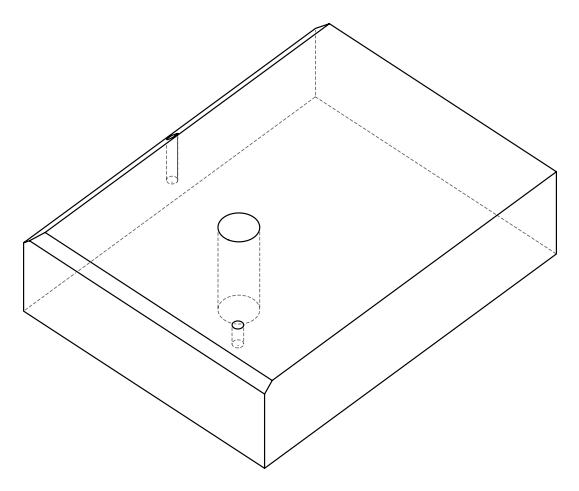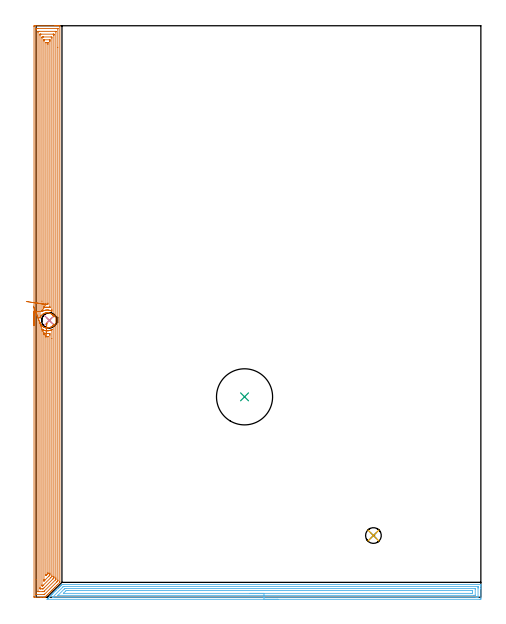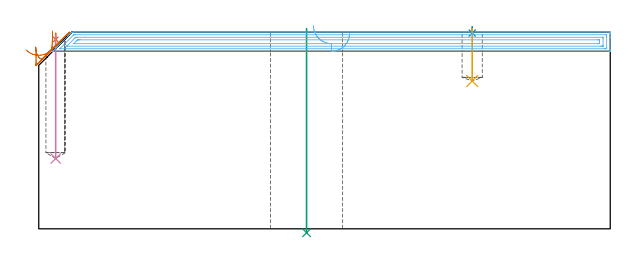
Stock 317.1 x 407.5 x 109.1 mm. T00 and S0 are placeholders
(PLAN: 7 operations, 4 tool changes, 33.8 min)
(1 SPOT_DRILL | STEP1POCKET | NXT0321_9005460120000 | 0.03 min | 296 mm3)
(2 SPOT_DRILL_1 | STEP1POCKET_1 | NXT0321_9005460120000 | 0.03 min | 1 mm3)
(3 INDEXABLE_INSERT_DRILL_THROUGH_HOLE_FROM_SOLID | STEP1HOLE | NXT0302_035 | 0.45 min | 137036 mm3)
(4 DRILL_BLIND_HOLE_INTO_CENTER | STEP1POCKET | UGT0301_221 | 0.28 min | 6053 mm3)
(5 DRILL_BLIND_HOLE_INTO_CENTER_1 | STEP1POCKET_1 | NXT0301_083 | 0.12 min | 2529 mm3)
(6 AREA_MILL | FG_CHAMFER_SURFACE | UGT0205_001 | 9.98 min | 17686 mm3)
(7 AREA_MILL_1 | FG_CHAMFER_SURFACE_1 | UGT0205_001 | 22.92 min | 67391 mm3)
(TOOL NXT0321_9005460120000 | NC Spot Drill, 142deg, 12mm, Carbide, Uncoated | D12 PA142 FL30 Z2)
(TOOL NXT0302_035 | Index. Insert Drill 40mm [880-D4000L40-05] | D40 PA176 FL200 Z2)
(TOOL UGT0301_221 | Twist Drill 10.9 mm | D10.9 PA118 FL92 Z2)
(TOOL NXT0301_083 | Carbide Drill 11.2mm [860.1-1120-056A1-MM 2214] | D11.2 PA140 FL72 Z2)
(TOOL UGT0205_001 | Chamfer Mill 20 x 3 x 45 deg. | D20 FL50 Z2)
(OP 1 SPOT_DRILL)
G17 G21 G94 G90
T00 M6
G54
G17 G0 G90 X9.4 Y197.4 S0 M3
G43 Z119.1 H0
G94 G81 G98 Z105.081 F250. R108.55
G80
M5
M2
(OP 2 SPOT_DRILL_1)
G17 G21 G94 G90
T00 M6
G54
G17 G0 G90 X240.5 Y44. S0 M3
G43 Z119.1 H0
G94 G81 G98 Z108.618 F250. R112.1
G80
M5
M2
(OP 3 INDEXABLE_INSERT_DRILL_THROUGH_HOLE_FROM_SOLID)
G17 G21 G94 G90
T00 M6
G54
G17 G0 G90 X148.6 Y142.9 S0 M3
G43 Z119.1 H1
G94 G81 G98 Z-2.198 F250. R111.1
G80
M5
M2
(OP 4 DRILL_BLIND_HOLE_INTO_CENTER)
G17 G21 G94 G90
T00 M6
G54
G17 G0 G90 X9.4 Y197.4 S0 M3
G43 Z119.1 H0
G94 G81 G98 Z39. F250. R107.55
G80
M5
M2
(OP 5 DRILL_BLIND_HOLE_INTO_CENTER_1)
G17 G21 G94 G90
T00 M6
G54
G17 G0 G90 X240.5 Y44. S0 M3
G43 Z119.1 H1
G94 G81 G98 Z82. F250. R111.1
G80
M5
M2
(OP 6 AREA_MILL)
G17 G21 G94 G90
T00 M6
G54
G17 G0 G90 X172.45 Y-1.5 S1061 M3
G43 Z119.1 H0
Z108.5
G94 G1 X172.412 Z107.628 F250.
X172.298 Z106.764
X172.109 Z105.912
X171.847 Z105.08
X171.513 Z104.274
X171.11 Z103.5
X170.642 Z102.764
X170.11 Z102.072
X169.521 Z101.429
X168.878 Z100.84
X168.186 Z100.308
X167.45 Z99.84
X166.676 Z99.437
X165.87 Z99.103
X165.038 Z98.841
X164.187 Z98.652
X163.322 Z98.538
X162.45 Z98.5
X7.966
X7.813 Y-1.499
X7.82 Y-1.489 Z98.51
X7.966 Y-1.334 Z98.665
X8.544 Y-0.754 Z99.242
X9.133 Y-0.167 Z99.833
X9.306 Y0.007 Z100.004
X9.426 Y0.127 Z100.124
X10.015 Y0.715 Z100.714
X10.199 Y0.9 Z100.897
X10.307 Y1.009 Z101.006
X10.896 Y1.596 Z101.596
X11.483 Y2.184 Z102.182
X11.778 Y2.478 Z102.478
X12.431 Y3.132 Z103.131
X13.324 Y4.025 Z104.024
X14.217 Y4.917 Z104.917
X15.89 Y6.591 Z106.589
X16.003 Y6.705 Z106.701
X16.357 Y7.057 Z107.056
X16.535 Y7.236 Z107.235
X17.064 Y7.767 Z107.761
X17.231 Y7.932 Z107.93
X17.343 Y8.044 Z108.041
X17.505 Y8.207 Z108.202
X17.666 Y8.367 Z108.365
X17.789 Y8.49 Z108.488
X17.946 Y8.648 Z108.643
X18.101 Y8.802 Z108.8
X18.236 Y8.937 Z108.934
X18.401 Y9.102 Z109.096
X19.128 Y9.1 Z109.1
X316.934
X317.093 Y9.098 Z109.088
X317.094 Y9.096 Z109.087
X317.1 Y8.764 Z108.763
Y8.423 Z108.422
Y7.767 Z107.762
Y6.557 Z106.554
Y6.004 Z105.998
Y-0.771 Z99.226
X317.097 Y-1.048 Z98.949
X317.09 Y-1.492 Z98.506
X316.94 Y-1.495 Z98.503
X316.487 Y-1.5 Z98.5
X162.45
Y-0.086 Z99.914
X11.902 Y-0.085 Z99.915
X11.714 Y-0.081 Z99.919
X11.682 Y-0.079 Z99.921
X11.685 Y-0.071 Z99.929
X11.698 Y-0.055 Z99.945
X11.783 Y0.033 Z100.033
X11.871 Y0.121 Z100.121
X19.128 Y7.378 Z107.378
X19.327 Y7.571 Z107.571
X19.428 Y7.666 Z107.666
X19.617 Y7.679 Z107.679
X20.021 Y7.685 Z107.685
X20.104
X314.701
X314.785
X315.069 Y7.679 Z107.679
X315.09 Y7.586 Z107.586
X315.097 Y7.376 Z107.376
X315.099 Y6.885 Z106.885
X315.1 Y6.492 Z106.492
X315.099 Y0.715 Z100.715
X315.098 Y0.324 Z100.324
X315.09 Y-0.065 Z99.935
X314.701 Y-0.082 Z99.918
X314.618 Y-0.084 Z99.916
X313.808 Y-0.086 Z99.914
X162.45
Y1.328 Z101.328
X15.827 Y1.329 Z101.329
X15.578 Y1.332 Z101.332
X15.557 Y1.334 Z101.334
X15.547 Y1.337 Z101.337
X15.55 Y1.345 Z101.345
X15.557 Y1.356 Z101.356
X20.113 Y5.913 Z105.913
X20.205 Y6.004 Z106.004
X20.446 Y6.234 Z106.234
X20.485 Y6.265 Z106.265
X20.553 Y6.268 Z106.268
X20.645 Y6.27 Z106.27
X20.914 Y6.271 Z106.271
X21.536
X312.915
X313.006 Y6.269 Z106.269
X313.076 Y6.266 Z106.266
X313.09 Y6.264 Z106.264
X313.094 Y6.237 Z106.237
X313.097 Y6.186 Z106.186
X313.099 Y6.004 Z106.004
X313.1 Y5.822 Z105.822
X313.099 Y1.415 Z101.415
X313.093 Y1.354 Z101.354
X313.09 Y1.336 Z101.336
X313.082 Y1.334 Z101.334
X313.051 Y1.332 Z101.332
X312.915 Y1.33 Z101.33
X312.294 Y1.329 Z101.329
X312.022 Y1.328 Z101.328
X162.45
Y2.743 Z102.743
X19.527
X19.466 Y2.744 Z102.744
X19.41 Y2.747 Z102.747
X19.407 Y2.749 Z102.749
Y2.752 Z102.752
X19.422 Y2.771 Z102.771
X19.507 Y2.858 Z102.858
X19.571 Y2.922 Z102.922
X20.914 Y4.266 Z104.266
X21.349 Y4.693 Z104.693
X21.504 Y4.843 Z104.843
X21.807 Y4.85 Z104.85
X22.079 Y4.855 Z104.855
X22.7 Y4.857 Z104.857
X22.969
X310.237
X310.506 Y4.856 Z104.856
X310.974 Y4.852 Z104.852
X311.077 Y4.85 Z104.85
X311.09 Y4.671 Z104.671
X311.1 Y4.27 Z104.27
Y4.241 Z104.241
Y3.388 Z103.388
X311.099 Y2.933 Z102.933
X311.097 Y2.827 Z102.827
X311.093 Y2.774 Z102.774
X311.091 Y2.753 Z102.753
X311.068 Y2.75 Z102.75
X310.858 Y2.746 Z102.746
X310.237 Y2.743 Z102.743
X309.968
X162.45
X161.578 Z102.781
X160.714 Z102.895
X159.862 Z103.083
X159.03 Z103.346
X158.224 Z103.68
X157.45 Z104.082
X156.714 Z104.551
X156.022 Z105.082
X155.379 Z105.672
X154.79 Z106.315
X154.259 Z107.007
X153.79 Z107.743
X153.387 Z108.516
X153.053 Z109.322
X152.791 Z110.154
X152.602 Z111.006
X152.488 Z111.871
X152.45 Z112.743
G0 Z119.1
M5
M2
(OP 7 AREA_MILL_1)
G17 G21 G94 G90
T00 M6
G54
G17 G0 G90 X-1.5 Y193.75 S1061 M3
G43 Z119.1 H0
Z100.7
G94 G1 Y193.788 Z99.828 F250.
Y193.902 Z98.964
Y194.091 Z98.112
Y194.353 Z97.28
Y194.687 Z96.474
Y195.09 Z95.7
Y195.558 Z94.964
Y196.09 Z94.272
Y196.679 Z93.629
Y197.322 Z93.04
Y198.014 Z92.508
Y198.75 Z92.04
Y199.524 Z91.637
Y200.33 Z91.303
Y201.162 Z91.041
Y202.014 Z90.852
Y202.878 Z90.738
Y203.75 Z90.7
X-1.499 Y406.888 Z90.701
X-1.496 Y407.304 Z90.702
X-1.492 Y407.49 Z90.705
X-1.087 Y407.495 Z91.11
X-0.485 Y407.5 Z91.712
X13.249 Z105.444
X13.851 Z106.045
X14.404 Z106.601
X14.73 Z106.926
X15.283 Z107.479
X15.608 Z107.803
X16.595 Z108.794
X16.894 Y407.49 Z109.093
X16.9 Y407.334 Z109.1
Y11.327
X16.896 Y10.594 Z109.089
X16.735 Y10.434 Z108.933
X15.395 Y9.095 Z107.594
X14.502 Y8.202 Z106.701
X13.46 Y7.159 Z105.659
X13.265 Y6.964 Z105.463
X13.163 Y6.862 Z105.361
X12.609 Y6.308 Z104.807
X12.386 Y6.085 Z104.583
X12.271 Y5.969 Z104.468
X11.757 Y5.457 Z103.956
X11.508 Y5.206 Z103.704
X11.378 Y5.076 Z103.575
X10.906 Y4.606 Z103.106
X10.629 Y4.327 Z102.825
X10.043 Y3.743 Z102.243
X9.75 Y3.448 Z101.945
X9.08 Y2.78 Z101.28
X8.7 Y2.398 Z100.896
X8.142 Y1.841 Z100.342
X7.807 Y1.505 Z100.003
X7.203 Y0.903 Z99.403
X6.382 Y0.082 Z98.58
X6.307 Y0.01 Z98.503
X6.056 Y0. Z98.256
X5.715 Z97.915
X5.064 Z97.259
X3.86 Z96.056
X3.306 Z95.5
X-1.07 Z91.127
X-1.492 Y0.01 Z90.705
X-1.496 Y0.196 Z90.702
X-1.499 Y0.612 Z90.701
X-1.5 Y203.75 Z90.7
X-0.086 Z92.114
X-0.085 Y404.977 Z92.115
X-0.084 Y405.102 Z92.116
X-0.079 Y405.477 Z92.121
X0.286 Y405.493 Z92.486
X0.67 Y405.497 Z92.87
X1.158 Y405.5 Z93.358
X1.549 Z93.749
X15.217 Z107.417
X15.407 Y405.498 Z107.607
X15.437 Y405.496 Z107.637
X15.467 Y405.49 Z107.667
X15.479 Y405.483 Z107.679
X15.48 Y405.459 Z107.68
X15.485 Y405.228 Z107.685
X15.486 Y392.112 Z107.686
X15.485 Y12.22 Z107.685
X15.481 Y11.836 Z107.681
X15.479 Y11.648 Z107.679
X15.389 Y11.55 Z107.589
X15.175 Y11.327 Z107.375
X14.951 Y11.101 Z107.151
X14.73 Y10.879 Z106.93
X6.094 Y2.244 Z98.294
X5.943 Y2.095 Z98.143
X5.876 Y2.033 Z98.076
X5.849 Y2.01 Z98.049
X5.82 Y2.008 Z98.02
X5.699 Y2.003 Z97.899
X5.455 Y2. Z97.655
X0.183 Z92.383
X-0.007 Y2.002 Z92.193
X-0.037 Y2.004 Z92.163
X-0.067 Y2.01 Z92.133
X-0.079 Y2.017 Z92.121
X-0.08 Y2.041 Z92.12
X-0.085 Y2.272 Z92.115
X-0.086 Y12.568 Z92.114
Y203.75
X1.328 Z93.528
X1.329 Y402.647 Z93.529
X1.331 Y403.316 Z93.531
X1.333 Y403.428 Z93.533
X1.335 Y403.477 Z93.535
X1.376 Y403.492 Z93.576
X2.428 Y403.5 Z94.628
X13.671 Y403.499 Z105.871
X13.851 Y403.495 Z106.051
X14.031 Y403.49 Z106.231
X14.065 Y403.482 Z106.265
X14.067 Y403.45 Z106.267
X14.07 Y403.391 Z106.27
X14.071 Y403.316 Z106.271
Y403.092
Y13.782
X14.07 Y13.113 Z106.27
X14.068 Y12.893 Z106.268
X14.062 Y12.674 Z106.262
X13.851 Y12.453 Z106.051
X13.736 Y12.336 Z105.936
X5.765 Y4.364 Z97.965
X5.581 Y4.184 Z97.781
X5.407 Y4.018 Z97.607
X5.239 Y4.006 Z97.439
X5.064 Y4.003 Z97.264
X4.366 Y4. Z96.566
X2.428 Z94.628
X1.729 Y4.001 Z93.929
X1.549 Y4.004 Z93.749
X1.369 Y4.01 Z93.569
X1.335 Y4.018 Z93.535
X1.333 Y4.05 Z93.533
X1.33 Y4.109 Z93.53
X1.329 Y4.184 Z93.529
Y4.408
X1.328 Y203.75 Z93.528
X2.743 Z94.943
Y400.638
X2.744 Y401.209 Z94.944
X2.747 Y401.401 Z94.947
X2.75 Y401.469 Z94.95
X2.755 Y401.491 Z94.955
X2.777 Y401.492 Z94.977
X2.882 Y401.496 Z95.082
X3.306 Y401.5 Z95.506
X3.337 Z95.537
X12.124 Z104.324
X12.518 Y401.493 Z104.718
X12.616 Y401.49 Z104.816
X12.651 Y401.482 Z104.851
X12.653 Y401.45 Z104.853
X12.655 Y401.367 Z104.855
X12.657 Y400.958 Z104.857
Y400.638
Y200.259
X12.656 Y200.089 Z104.856
X12.654 Y200.055 Z104.854
Y200.053
X12.634 Y200.076 Z104.834
X12.583 Y200.173 Z104.783
X12.326 Y200.571 Z104.526
X12.132 Y200.825 Z104.332
X11.927 Y201.067 Z104.127
X11.685 Y201.311 Z103.885
X11.433 Y201.542 Z103.633
X11.159 Y201.759 Z103.359
X10.876 Y201.961 Z103.076
X10.54 Y202.157 Z102.74
X10.099 Y202.375 Z102.299
X9.647 Y202.551 Z101.847
X9.203 Y202.682 Z101.403
X8.753 Y202.772 Z100.953
X8.308 Y202.824 Z100.508
X7.86 Y202.839 Z100.06
X7.413 Y202.817 Z99.613
X6.967 Y202.758 Z99.167
X6.518 Y202.66 Z98.718
X6.074 Y202.523 Z98.274
X5.622 Y202.339 Z97.822
X5.181 Y202.114 Z97.381
X4.923 Y201.961 Z97.123
X4.6 Y201.727 Z96.8
X4.288 Y201.471 Z96.488
X3.875 Y201.067 Z96.075
X3.626 Y200.771 Z95.826
X3.394 Y200.46 Z95.594
X3.271 Y200.262 Z95.471
X3.233 Y200.2 Z95.43
X3.221 Y200.178 Z95.417
X3.217 Y200.173 Z95.413
X3.026 Y199.805 Z95.224
X2.987 Y199.73 Z95.185
X2.797 Y199.278 Z94.992
X2.744 Y199.128 Z94.942
X2.743 Y199.283
Y199.319 Z94.943
Y203.75
X4.178 Y203.824 Z96.378
X4.159 Y204.196 Z96.359
X4.158 Y204.224 Z96.358
X4.157 Y211.117 Z96.357
X4.158 Y398.852 Z96.358
Y398.879
X4.185 Y399.49 Z96.385
X4.43 Y399.496 Z96.63
X5.064 Y399.499 Z97.264
X5.305 Y399.5 Z97.505
X10.578 Y399.498 Z102.778
X11.215 Y399.49 Z103.415
X11.242 Y398.852 Z103.442
Y398.824
X11.243 Y205.089 Z103.443
X11.241 Y204.196 Z103.441
X11.24 Y204.171 Z103.44
X11.215 Y203.938 Z103.415
X10.692 Y204.196 Z102.892
X10.336 Y204.347 Z102.536
X10.089 Y204.447 Z102.289
X9.457 Y204.639 Z101.657
X8.913 Y204.749 Z101.113
X8.579 Y204.789 Z100.779
X7.958 Y204.827 Z100.158
X7.7 Y204.822 Z99.9
X7.128 Y204.778 Z99.328
X6.821 Y204.738 Z99.021
X6.381 Y204.644 Z98.581
X5.943 Y204.519 Z98.143
X5.701 Y204.442 Z97.901
X5.097 Y204.196 Z97.297
X4.505 Y203.871 Z96.705
X4.185 Y203.685 Z96.385
X4.178 Y203.824 Z96.378
X5.576 Y206.472 Z97.776
X5.575 Y206.475 Z97.775
X5.573 Y206.498 Z97.773
X5.571 Y206.875 Z97.771
Y207.253
Y396.55
X5.573 Y397.066 Z97.773
X5.576 Y397.439 Z97.776
X5.578 Y397.488 Z97.778
X5.623 Y397.491 Z97.823
X5.729 Y397.496 Z97.929
X5.943 Y397.499 Z98.143
X9.457 Y397.5 Z101.657
X9.6 Y397.499 Z101.8
X9.714 Y397.495 Z101.914
X9.789 Y397.49 Z101.989
X9.822 Y397.485 Z102.022
X9.823 Y397.443 Z102.023
X9.827 Y397.066 Z102.027
X9.828 Y396.689 Z102.028
X9.829 Y396.173 Z102.029
Y207.391
X9.826 Y206.875 Z102.026
X9.824 Y206.687 Z102.024
X9.822 Y206.604 Z102.022
X9.709 Y206.619 Z101.909
X9.457 Y206.665 Z101.657
X9.082 Y206.734 Z101.282
X8.66 Y206.792 Z100.86
X8.579 Y206.797 Z100.779
X7.744 Y206.831 Z99.944
X7.7 Y206.828 Z99.9
X6.93 Y206.764 Z99.13
X6.821 Y206.747 Z99.021
X6.188 Y206.626 Z98.388
X5.943 Y206.566 Z98.143
X5.643 Y206.485 Z97.843
X5.587 Y206.472 Z97.787
X5.576 Z97.776
X6.992 Y208.795 Z99.192
X6.991 Y208.827 Z99.191
X6.986 Y209.386 Z99.186
Y395.28
X6.987 Y395.462 Z99.187
X6.989 Y395.483 Z99.189
X6.991 Y395.487 Z99.191
X7.009 Y395.49 Z99.209
X7.123 Y395.496 Z99.323
X7.267 Y395.499 Z99.467
X7.484 Y395.5 Z99.684
X7.7 Z99.9
X8.364 Y395.498 Z100.564
X8.395 Y395.494 Z100.595
X8.402 Y395.492 Z100.602
X8.408 Y395.454 Z100.608
X8.411 Y395.28 Z100.611
X8.414 Y394.554 Z100.614
X8.415 Y394.387 Z100.615
X8.414 Y209.721 Z100.614
X8.413 Y209.554 Z100.613
X8.408 Y208.835 Z100.608
X7.7 Y208.824 Z99.9
X7.544 Y208.82 Z99.744
X7.261 Y208.802 Z99.461
X7.104 Y208.793 Z99.304
X7.021 Y208.791 Z99.221
X6.992 Y208.795 Z99.192
X6.352 Y208.89 Z98.606
X5.665 Y208.991 Z98.079
X4.935 Y209.099 Z97.614
X4.167 Y209.212 Z97.215
X3.368 Y209.329 Z96.886
X2.543 Y209.451 Z96.628
X1.7 Y209.575 Z96.444
X0.843 Y209.702 Z96.334
X-0.019 Y209.829 Z96.301
X-0.881 Y209.956 Z96.344
X-1.736 Y210.082 Z96.462
X-2.578 Y210.206 Z96.656
X-3.399 Y210.327 Z96.922
X-4.195 Y210.444 Z97.261
X-4.958 Y210.557 Z97.668
X-5.684 Y210.664 Z98.14
X-6.366 Y210.764 Z98.675
X-6.999 Y210.857 Z99.268
G0 X-1.951 Y207.557 Z100.99
G1 X-1.83 Y207.25 Z100.183
X-1.684 Y206.88 Z99.406
X-1.513 Y206.448 Z98.668
X-1.32 Y205.957 Z97.973
X-1.105 Y205.412 Z97.327
X-0.87 Y204.817 Z96.734
X-0.617 Y204.176 Z96.199
X-0.347 Y203.494 Z95.726
X-0.064 Y202.777 Z95.319
X0.231 Y202.029 Z94.981
X0.536 Y201.256 Z94.714
X0.849 Y200.465 Z94.52
X1.166 Y199.661 Z94.401
X1.486 Y198.851 Z94.358
X1.806 Y198.04 Z94.392
X2.124 Y197.235 Z94.501
X2.438 Y196.442 Z94.685
X2.744 Y195.666 Z94.943
X2.843 Y195.415 Z95.039
X2.9 Y195.267 Z95.095
X2.906 Y195.249 Z95.103
X3.114 Y194.806 Z95.312
X3.248 Y194.569 Z95.448
X3.306 Y194.478 Z95.506
X3.324 Y194.452 Z95.522
X3.365 Y194.39 Z95.56
X3.375 Y194.374 Z95.571
X3.396 Y194.341 Z95.593
X3.582 Y194.094 Z95.782
X3.721 Y193.912 Z95.921
X3.996 Y193.61 Z96.196
X4.288 Y193.329 Z96.488
X4.666 Y193.018 Z96.866
X4.92 Y192.845 Z97.12
X5.181 Y192.686 Z97.381
X5.622 Y192.461 Z97.822
X6.074 Y192.277 Z98.274
X6.542 Y192.123 Z98.742
X6.754 Y192.076 Z98.954
X6.967 Y192.032 Z99.167
X7.413 Y191.983 Z99.613
X7.86 Y191.961 Z100.06
X8.308 Y191.976 Z100.508
X8.753 Y192.03 Z100.953
X9.257 Y192.123 Z101.457
X9.647 Y192.248 Z101.847
X10.099 Y192.425 Z102.299
X10.54 Y192.642 Z102.74
X10.841 Y192.821 Z103.041
X11.134 Y193.018 Z103.334
X11.433 Y193.26 Z103.633
X11.767 Y193.574 Z103.967
X12.08 Y193.912 Z104.28
X12.326 Y194.229 Z104.526
X12.514 Y194.512 Z104.714
X12.639 Y194.713 Z104.839
X12.65 Y194.73 Z104.85
X12.653 Y194.699 Z104.853
X12.657 Y194.469 Z104.857
Y194.374
Y14.899
X12.656 Y14.327 Z104.856
X12.654 Y14.006 Z104.854
X12.65 Y13.724 Z104.85
X12.516 Y13.576 Z104.716
X12.093 Y13.142 Z104.293
X12.079 Y13.127 Z104.279
X5.814 Y6.862 Z98.014
X5.435 Y6.485 Z97.635
X5.064 Y6.12 Z97.264
X4.987 Y6.048 Z97.187
X4.926 Y6.01 Z97.126
X4.821 Y6.007 Z97.021
X4.609 Y6.003 Z96.809
X4.185 Y6. Z96.385
X3.276 Z95.476
X2.882 Y6.007 Z95.082
X2.784 Y6.01 Z94.984
X2.749 Y6.018 Z94.949
X2.747 Y6.05 Z94.947
X2.745 Y6.133 Z94.945
X2.743 Y6.542 Z94.943
Y6.862
X2.744 Y195.666 Z94.942
X4.185 Y191.114 Z96.385
X4.717 Y190.803 Z96.917
X5.064 Y190.63 Z97.264
X5.376 Y190.485 Z97.576
X5.943 Y190.278 Z98.143
X6.258 Y190.175 Z98.458
X6.654 Y190.08 Z98.854
X6.821 Y190.052 Z99.021
X7.637 Y189.974 Z99.837
X7.7 Y189.973 Z99.9
X8.11 Y189.979 Z100.31
X8.493 Y189.997 Z100.693
X8.579 Y190.007 Z100.779
X9.256 Y190.115 Z101.456
X9.457 Y190.154 Z101.657
X9.948 Y190.304 Z102.148
X10.336 Y190.453 Z102.536
X10.58 Y190.555 Z102.78
X11.092 Y190.803 Z103.292
X11.172 Y190.846 Z103.372
X11.215 Y190.866 Z103.415
X11.236 Y190.875 Z103.436
X11.24 Y190.831 Z103.44
X11.242 Y190.803 Z103.442
X11.243 Y184.468 Z103.443
Y15.763
X11.24 Y14.899 Z103.44
X11.238 Y14.875 Z103.438
X11.215 Y14.725 Z103.415
X10.421 Y13.919 Z102.621
X5.064 Y8.562 Z97.264
X4.66 Y8.166 Z96.86
X4.501 Y8.011 Z96.701
X4.185 Y8.01 Z96.385
X4.158 Y8.648 Z96.358
Y8.676
X4.157 Y189.91 Z96.357
X4.159 Y190.803 Z96.359
X4.16 Y190.829 Z96.36
X4.185 Y191.114 Z96.385
X5.578 Y188.301 Z97.778
X5.815 Y188.254 Z98.015
X5.943 Y188.222 Z98.143
X6.331 Y188.124 Z98.531
X6.821 Y188.046 Z99.021
X6.91 Y188.034 Z99.11
X7.7 Y187.978 Z99.9
X7.847 Y187.975 Z100.047
X8.579 Y188.005 Z100.779
X8.687 Y188.014 Z100.887
X9.446 Y188.124 Z101.646
X9.456 Y188.126 Z101.656
X9.822 Y188.124 Z102.022
X9.826 Y187.75 Z102.026
X9.828 Y187.231 Z102.028
X9.829 Y186.854 Z102.029
Y17.2
X9.828 Y16.684 Z102.028
X9.826 Y16.309 Z102.026
X9.822 Y15.791 Z102.022
X9.644 Y15.602 Z101.844
X9.457 Y15.409 Z101.657
X9.206 Y15.154 Z101.406
X8.951 Y14.899 Z101.151
X6.272 Y12.22 Z98.472
X6.106 Y12.054 Z98.306
X5.943 Y11.893 Z98.143
X5.657 Y11.617 Z97.857
X5.578 Y11.542 Z97.778
X5.574 Y11.63 Z97.774
X5.573 Y11.703 Z97.773
X5.571 Y12.22 Z97.771
Y12.597
Y187.231
X5.572 Y187.607 Z97.772
X5.578 Y188.301 Z97.778
X6.992 Y186.005 Z99.192
X7.005 Y186.01 Z99.205
X7.058 Y186.011 Z99.258
X7.145 Y186.009 Z99.345
X7.7 Y185.978 Z99.9
X8.054 Y185.979 Z100.254
X8.357 Y185.983 Z100.557
X8.389 Y185.981 Z100.589
X8.406 Y185.978 Z100.606
X8.408 Y185.96 Z100.608
X8.412 Y185.845 Z100.612
X8.414 Y185.612 Z100.614
Y17.577
X8.409 Y16.857 Z100.609
X8.407 Y16.816 Z100.607
X8.382 Y16.788 Z100.582
X8.285 Y16.684 Z100.485
X7.394 Y15.791 Z99.594
X7.23 Y15.63 Z99.43
X7.102 Y15.506 Z99.302
X6.992 Y15.404 Z99.192
X6.988 Y15.622 Z99.188
X6.987 Y15.791 Z99.187
X6.985 Y16.287 Z99.185
X6.986 Y185.445 Z99.186
X6.988 Y185.808 Z99.188
X6.991 Y185.989 Z99.191
X6.992 Y186.005 Z99.192
X7.05 Y186.87 Z99.288
X7.108 Y187.723 Z99.46
X7.164 Y188.558 Z99.705
X7.219 Y189.369 Z100.023
X7.271 Y190.149 Z100.41
X7.321 Y190.892 Z100.864
X7.369 Y191.593 Z101.381
X7.413 Y192.247 Z101.958
X7.453 Y192.848 Z102.589
X7.49 Y193.391 Z103.27
X7.522 Y193.874 Z103.996
X7.551 Y194.291 Z104.762
X7.574 Y194.64 Z105.561
X7.593 Y194.918 Z106.388
X7.607 Y195.124 Z107.235
X7.616 Y195.255 Z108.098
X7.619 Y195.31 Z108.969
X7.618 Y195.29 Z109.841
G0 Z119.1
M5
M2
